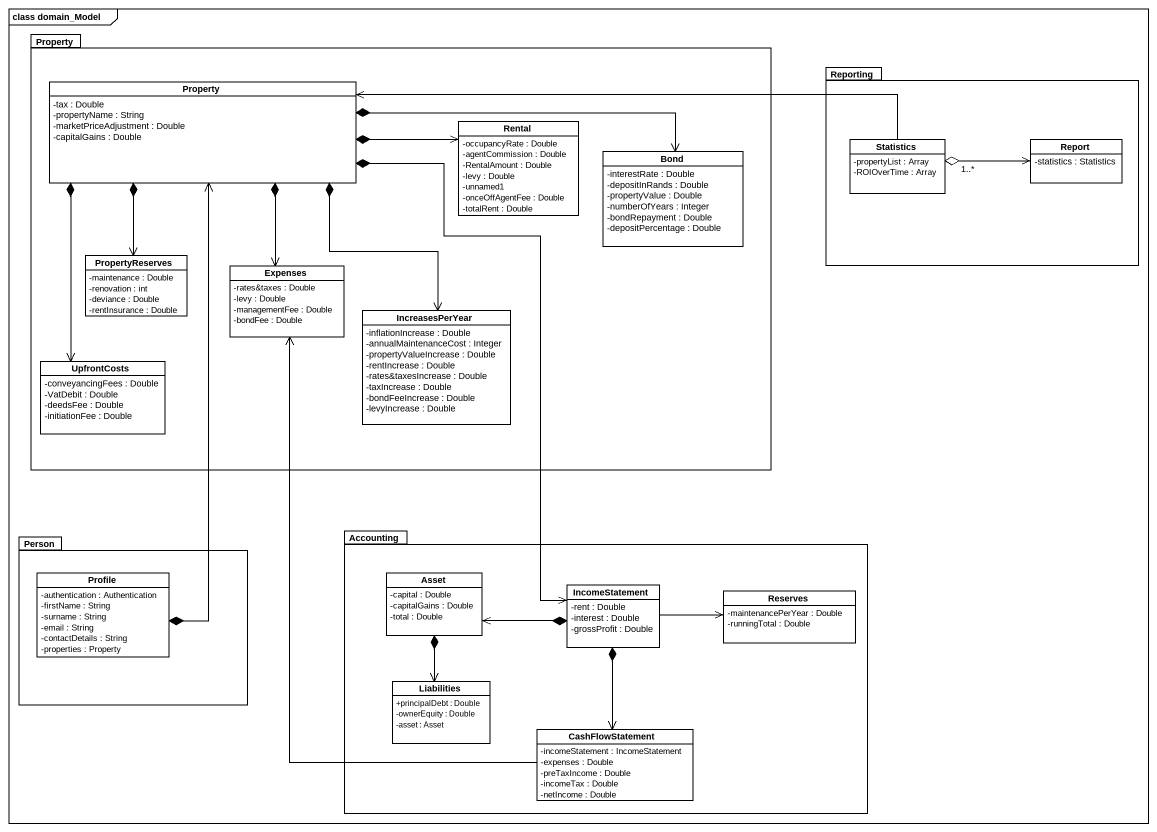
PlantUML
@startuml
mainframe class domain_Model
hide circle
hide empty members
skinparam classAttributeIconSize 0
package Property {
  class "Property" as Property_2 {
    -tax : Double
    -propertyName : String
    -marketPriceAdjustment : Double
    -capitalGains : Double
  }
  class Rental {
    -occupancyRate : Double
    -agentCommission : Double
    -RentalAmount : Double
    -levy : Double
    -unnamed1
    -onceOffAgentFee : Double
    -totalRent : Double
  }
  class Bond {
    -interestRate : Double
    -depositInRands : Double
    -propertyValue : Double
    -numberOfYears : Integer
    -bondRepayment : Double
    -depositPercentage : Double
  }
  class PropertyReserves {
    -maintenance : Double
    -renovation : int
    -deviance : Double
    -rentInsurance : Double
  }
  class Expenses {
    -rates&taxes : Double
    -levy : Double
    -managementFee : Double
    -bondFee : Double
  }
  class IncreasesPerYear {
    -inflationIncrease : Double
    -annualMaintenanceCost : Integer
    -propertyValueIncrease : Double
    -rentIncrease : Double
    -rates&taxesIncrease : Double
    -taxIncrease : Double
    -bondFeeIncrease : Double
    -levyIncrease : Double
  }
  class UpfrontCosts {
    -conveyancingFees : Double
    -VatDebit : Double
    -deedsFee : Double
    -initiationFee : Double
  }
}
package Reporting {
  class Statistics {
    -propertyList : Array
    -ROIOverTime : Array
  }
  class Report {
    -statistics : Statistics
  }
}
package Accounting {
  class Asset {
    -capital : Double
    -capitalGains : Double
    -total : Double
  }
  class IncomeStatement {
    -rent : Double
    -interest : Double
    -grossProfit : Double
  }
  class Reserves {
    -maintenancePerYear : Double
    -runningTotal : Double
  }
  class Liabilities {
    +principalDebt : Double
    -ownerEquity : Double
    -asset : Asset
  }
  class CashFlowStatement {
    -incomeStatement : IncomeStatement
    -expenses : Double
    -preTaxIncome : Double
    -incomeTax : Double
    -netIncome : Double
  }
}
package "Person" as Person_ {
  class Profile {
    -authentication : Authentication
    -firstName : String
    -surname : String
    -email : String
    -contactDetails : String
    -properties : Property
  }
}
Property_2 *-right-> Rental
Property_2 *-right-> Bond
Property_2 *--> PropertyReserves
Property_2 *--> Expenses
Property_2 *--> IncreasesPerYear
Property_2 *--> UpfrontCosts
Property_2 *--> IncomeStatement
Statistics -left-> Property_2
Statistics "1..*" o-right-> Report
Profile *-up-> Property_2
Asset *--> Liabilities
IncomeStatement *-left-> Asset
IncomeStatement -right-> Reserves
IncomeStatement *--> CashFlowStatement
CashFlowStatement -up-> Expenses
@enduml
